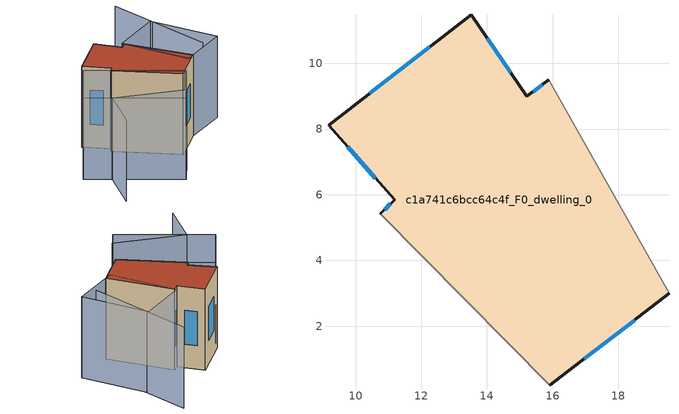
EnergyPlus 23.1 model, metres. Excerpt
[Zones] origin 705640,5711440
c1a741c6bcc64c4f_F0_dwelling_0
 floor ground (EU_floor_Construction): 19.54,3 15.88,9.5 15.21,9 13.52,11.48 9.18,8.11 11.19,5.84 10.76,5.42 15.91,0.2 z0
 wall outside (EU_wall_Construction): 19.54,3 15.91,0.2 / 10.76,5.42 11.19,5.84 9.18,8.11 13.52,11.48 15.21,9 15.88,9.5 z0:9
 wall adiabatic (EU_wall_Construction): 15.88,9.5 19.54,3 / 15.91,0.2 10.76,5.42 z0:9
 window (EU_Window_Construction): 15.41,9.14 15.69,9.35 / 18.49,2.19 16.96,1.01 / 10.88,5.55 11.06,5.72 / 10.6,6.5 9.76,7.46 / 10.43,9.09 12.26,10.51 / 14.01,10.77 14.72,9.72 z2.6:6.4
 roof outside (EU_roof_Construction): 15.88,9.5 19.54,3 15.91,0.2 10.76,5.42 11.19,5.84 9.18,8.11 13.52,11.48 15.21,9 z9
shading: 4.38,-4.65 6.62,0.26 / 6.62,0.26 13.71,-2.98 / 22.09,4.6 20.96,17.03 / 4.37,2.15 8.62,7.22 / 8.62,7.22 16.59,0.54 / 16.59,0.54 12.35,-4.53 / 12.35,-4.53 4.37,2.15 / 24.23,4.89 18.65,2.64 / 18.65,2.64 15.78,9.73 / 15.78,9.73 21.36,11.99 / 21.36,11.99 24.23,4.89 z0:9
[Building]
EU S2 Campaign: North Axis=0; Terrain=City; Solar Distribution=FullExterior
[Site:Location]
London: Latitude=51.5; Longitude=-0.5; Time Zone=0; Elevation=25
[SizingPeriod:WeatherFileDays]
AnnualSizingPeriod: Begin Month=1; Begin Day of Month=1; End Month=12; End Day of Month=31; Day of Week for Start Day=Monday; Use Weather File Daylight Saving Period=No; Use Weather File Rain and Snow Indicators=No
[MATERIAL]
EU_InternalMass_Material: Roughness=MediumRough; Thickness=0.1; Conductivity=1; Density=1800; Specific Heat=900; Thermal Absorptance=0.9; Solar Absorptance=0.7; Visible Absorptance=0.7
[MATERIAL:NOMASS] Roughness=MediumRough; Thermal Absorptance=0.9; Solar Absorptance=0.7; Visible Absorptance=0.7
Name | Thermal Resistance
EU_wall_NoMass | 0.724719
EU_roof_NoMass | 2.98947
EU_floor_NoMass | 2.39157
[WINDOWMATERIAL:SIMPLEGLAZINGSYSTEM]
EU_Window_SimpleGlazing: UFactor=2.63425; Solar Heat Gain Coefficient=0.76; Visible Transmittance=0.76
[CONSTRUCTION]
EU_wall_Construction: EU_wall_NoMass
EU_roof_Construction: EU_roof_NoMass
EU_floor_Construction: EU_floor_NoMass
EU_InternalMass_Construction: EU_InternalMass_Material
EU_Window_Construction: EU_Window_SimpleGlazing
[ZONE]
c1a741c6bcc64c4f_F0_dwelling_0: Type=1; Multiplier=1; Ceiling Height=autocalculate; Volume=513.382; Floor Area=autocalculate; Part of Total Floor Area=Yes
[INTERNALMASS]
c1a741c6bcc64c4f_F0_dwelling_0_EU_InternalMass: Construction=EU_InternalMass_Construction; Zone or ZoneList=c1a741c6bcc64c4f_F0_dwelling_0; Surface Area=57.0424
[OTHEREQUIPMENT]
EU_Step8_InternalGain_c1a741c6bcc64c4f_F0_dwelling_0_f000: Fuel Type=Electricity; Zone or ZoneList or Space or SpaceList=c1a741c6bcc64c4f_F0_dwelling_0; Schedule=EU_Step8_GainSchedule_c1a741c6bcc64c4f_F0_dwelling_0_f000; Design Level Calculation Method=Watts/Area; Power per Zone Floor Area=1; Fraction Latent=0; Fraction Radiant=0; Fraction Lost=0; Carbon Dioxide Generation Rate=0; EndUse Subcategory=EU_Step8_InternalGains
[ZONEVENTILATION:DESIGNFLOWRATE]
EU_ConstantAir_c1a741c6bcc64c4f_F0_dwelling_0: Zone or ZoneList or Space or SpaceList=c1a741c6bcc64c4f_F0_dwelling_0; Schedule=EU_AlwaysOn; Design Flow Rate Calculation Method=AirChanges/Hour; Air Changes per Hour=0.418135; Ventilation Type=Natural; Fan Pressure Rise=0; Fan Total Efficiency=1; Constant Term Coefficient=1; Temperature Term Coefficient=0; Velocity Term Coefficient=0; Velocity Squared Term Coefficient=0; Minimum Indoor Temperature=-100; Maximum Indoor Temperature=100; Delta Temperature=-100; Minimum Outdoor Temperature=-100; Maximum Outdoor Temperature=100; Maximum Wind Speed=40
[HVACTEMPLATE:THERMOSTAT]
EU_HeatOnly_c1a741c6bcc64c4f_F0_dwelling_0: Constant Heating Setpoint=20; Constant Cooling Setpoint=50
[HVACTEMPLATE:ZONE:IDEALLOADSAIRSYSTEM]
c1a741c6bcc64c4f_F0_dwelling_0: Template Thermostat=EU_HeatOnly_c1a741c6bcc64c4f_F0_dwelling_0; System Availability Schedule=EU_AlwaysOn; Maximum Heating Supply Air Temperature=50; Minimum Cooling Supply Air Temperature=13; Maximum Heating Supply Air Humidity Ratio=0.0156; Minimum Cooling Supply Air Humidity Ratio=0.0077; Heating Limit=NoLimit; Cooling Limit=NoLimit; Heating Availability Schedule=EU_AlwaysOn; Cooling Availability Schedule=EU_CoolingOff; Dehumidification Control Type=ConstantSensibleHeatRatio; Cooling Sensible Heat Ratio=0.7; Dehumidification Setpoint=60; Humidification Control Type=None; Humidification Setpoint=30; Outdoor Air Method=None; Outdoor Air Flow Rate per Person=0.00944; Outdoor Air Flow Rate per Zone Floor Area=0; Outdoor Air Flow Rate per Zone=0; Demand Controlled Ventilation Type=None; Outdoor Air Economizer Type=NoEconomizer; Heat Recovery Type=None; Sensible Heat Recovery Effectiveness=0.7; Latent Heat Recovery Effectiveness=0.65
[SIZING:ZONE]
c1a741c6bcc64c4f_F0_dwelling_0: Zone Cooling Design Supply Air Temperature Input Method=SupplyAirTemperature; Zone Cooling Design Supply Air Temperature=13; Zone Heating Design Supply Air Temperature Input Method=SupplyAirTemperature; Zone Heating Design Supply Air Temperature=50; Zone Cooling Design Supply Air Humidity Ratio=0.008; Zone Heating Design Supply Air Humidity Ratio=0.008; Cooling Design Air Flow Method=DesignDay; Cooling Design Air Flow Rate=0; Cooling Minimum Air Flow per Zone Floor Area=0.000762; Cooling Minimum Air Flow=0; Cooling Minimum Air Flow Fraction=0.2; Heating Design Air Flow Method=DesignDay; Heating Design Air Flow Rate=0; Heating Maximum Air Flow per Zone Floor Area=0.002032; Heating Maximum Air Flow=0.141576; Heating Maximum Air Flow Fraction=0.3; Account for Dedicated Outdoor Air System=No; Dedicated Outdoor Air System Control Strategy=NeutralSupplyAir; Dedicated Outdoor Air Low Setpoint Temperature for Design=autosize; Dedicated Outdoor Air High Setpoint Temperature for Design=autosize; Zone Load Sizing Method=Sensible Load Only No Latent Load; Zone Latent Cooling Design Supply Air Humidity Ratio Input Method=HumidityRatioDifference; Zone Cooling Design Supply Air Humidity Ratio Difference=0.005; Zone Latent Heating Design Supply Air Humidity Ratio Input Method=HumidityRatioDifference; Zone Humidification Design Supply Air Humidity Ratio Difference=0.005
[SCHEDULE:CONSTANT]
Name | Hourly Value
EU_AlwaysOn | 1
EU_CoolingOff | 0
[SCHEDULE:FILE]
EU_Step8_GainSchedule_c1a741c6bcc64c4f_F0_dwelling_0_f000: File=../../schedules/c1a741c6bcc64c4f/c1a741c6bcc64c4f_F0_dwelling_0_f000_gain.csv; Column Number=1; Rows to Skip at Top=0; Number of Hours of Data=8760; Column Separator=Comma; Interpolate to Timestep=No; Minutes per Item=60; Adjust Schedule for Daylight Savings=Yes
